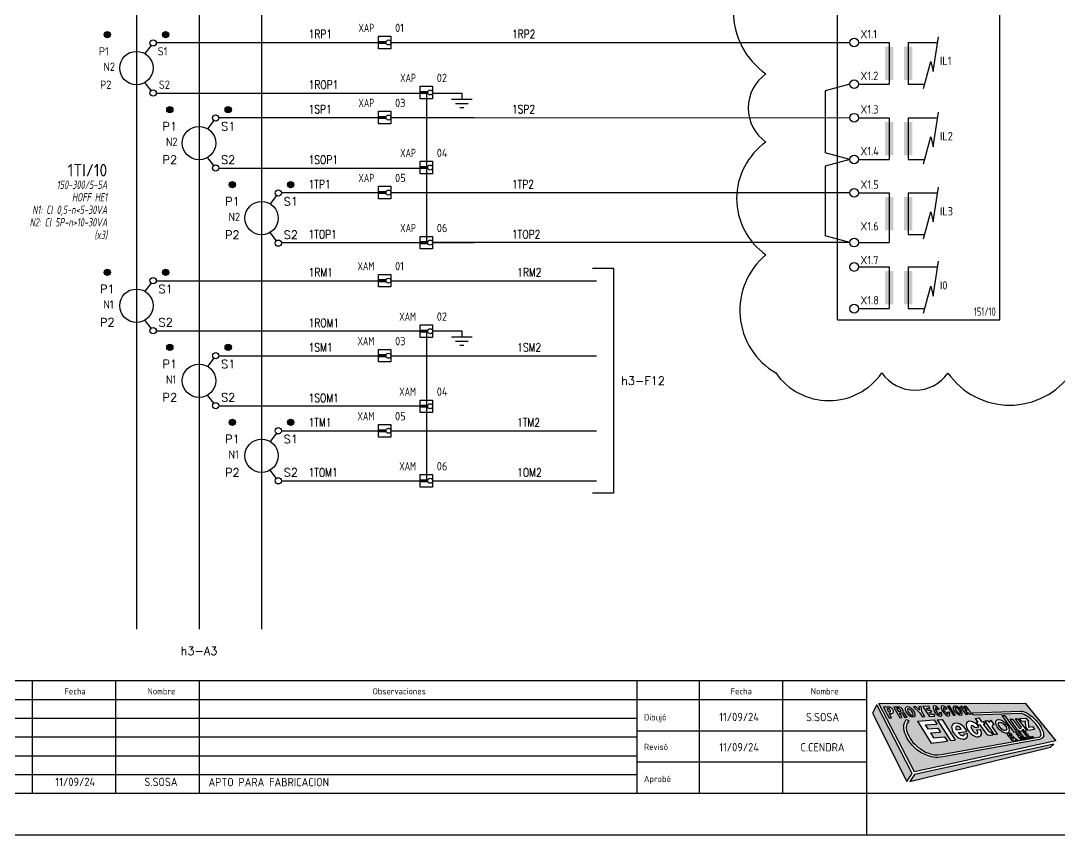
# Model space of a CAD drawing. Header units: millimetres. Extents: x 2272 to 7312, y -3839 to -3184.
# Drawn here: x 2723.8 to 2972.7, y -3492.6 to -3297.2 of the extents above; entities that cross this region are included whole.
import ezdxf
from ezdxf.enums import TextEntityAlignment as Align

# ---------------------------------------------------------------- set-up
doc = ezdxf.new("R2010")
doc.units = ezdxf.units.MM
for name, color, linetype in [('AUXILIAR', 30, 'Continuous'), ('CABLES', 3, 'Continuous'), ('COTAS', 3, 'Continuous'), ('PRINCIPAL', 6, 'Continuous'), ('TEXTO', 3, 'Continuous'), ('TEXTOS', 3, 'Continuous')]:
    doc.layers.add(name, color=color, linetype=linetype)
doc.layers.add('borneras', color=7, linetype='Continuous', lineweight=25)
doc.layers.add('CDO_110VCC', color=3, linetype='Continuous', lineweight=18)
doc.styles.add('ROMANS', font='isocp3.shx')
doc.styles.add('style1', font='arial.ttf', dxfattribs={"height": 1})
doc.styles.add('style2', font='romab___.ttf', dxfattribs={"height": 1})

# ---------------------------------------------------------------- blocks, each defined once
blk = doc.blocks.new('LOGO_CARTEL')
h = blk.add_hatch(color=256)
h.paths.add_polyline_path([(142.47, 264.28), (141.49, 262.24), (149.7, 245.92), (150.94, 247.81)])
h.paths.add_polyline_path([(184.11, 254.12), (184.93, 254.82), (151.56, 247.54), (150.39, 245.86)])
h = blk.add_hatch(color=256)
h.paths.add_polyline_path([(185.45, 255.61), (178.1, 264.69), (142.97, 264.57), (151.52, 248.23)])
h.paths.add_polyline_path([(153.24, 252.79), (152.6, 253.2), (152.04, 253.59), (151.59, 254), (151.16, 254.44), (150.71, 254.89), (150.36, 255.38), (150, 255.89), (149.7, 256.4), (149.42, 256.99), (149.2, 257.49), (149.06, 258.04), (148.97, 258.73), (149.01, 259.5), (149.17, 259.93), (149.57, 260.73), (150.14, 260.51), (149.72, 259.7), (149.61, 259.38), (149.57, 258.75), (149.65, 258.15), (149.77, 257.68), (149.96, 257.23), (150.22, 256.69), (150.51, 256.22), (150.85, 255.73), (151.17, 255.28), (151.59, 254.86), (152.01, 254.43), (152.41, 254.06), (152.94, 253.7), (153.55, 253.3), (154.16, 252.96), (154.86, 252.68), (155.76, 252.4), (156.22, 252.29), (156.72, 252.29), (157.23, 252.29), (157.9, 252.35), (181.25, 256.56), (181.54, 256.63, 0.142238), (181.69, 256.72), (181.75, 256.78), (181.85, 256.93), (181.87, 257.15), (181.85, 257.48), (181.76, 257.75), (181.62, 258.12), (181.46, 258.44), (181.28, 258.77), (180.99, 259.18), (180.75, 259.51), (180.5, 259.82), (180.25, 260.11), (179.99, 260.39), (179.75, 260.61), (179.41, 260.91), (179.09, 261.18), (178.67, 261.47), (178.25, 261.74), (177.83, 261.95), (177.41, 262.15, 0.119777), (177.04, 262.22), (165.67, 261.78), (165.38, 262.34), (177.06, 262.79, -0.106118), (177.56, 262.71), (178.08, 262.5), (178.54, 262.27), (179.01, 261.97), (179.45, 261.65), (179.8, 261.36), (180.16, 261.06), (180.41, 260.81), (180.69, 260.51), (180.96, 260.2), (181.23, 259.88), (181.48, 259.53), (181.79, 259.09), (181.99, 258.72), (182.17, 258.36), (182.32, 257.95), (182.45, 257.61), (182.47, 257.15), (182.44, 256.72), (182.21, 256.4), (182.16, 256.34, -0.158957), (181.5, 255.99), (158.33, 251.77), (157.76, 251.7), (157.15, 251.65), (156.53, 251.65), (156.14, 251.69), (155.6, 251.82), (154.66, 252.11), (153.9, 252.42)], flags=16)
h.paths.add_polyline_path([(155.5, 255.05), (152.28, 260.4), (156.26, 260.66), (156.88, 259.68), (154.12, 259.51), (154.74, 258.54), (157.14, 258.69), (157.76, 257.71), (155.36, 257.56), (156.11, 256.37), (158.75, 256.64), (159.47, 255.59)], flags=16)
h.paths.add_polyline_path([(160.16, 255.69), (156.98, 260.71), (158.15, 260.78), (161.28, 255.84)], flags=16)
edge = h.paths.add_edge_path(flags=16)
edge.add_ellipse((162.35, 257.98), major_axis=(-1.64, 1.65), ratio=0.605135, start_angle=237.0675, end_angle=582.4213, ccw=False)
edge.add_line((164.08, 257.92), (161.98, 257.63))
edge.add_ellipse((162.5, 257.93), major_axis=(-0.835, 0.984), ratio=0.458058, start_angle=84.9809, end_angle=214.0434)
edge.add_line((163.44, 257.33), (164.24, 257.43))
edge = h.paths.add_edge_path(flags=16)
edge.add_ellipse((150.51, 262.59), major_axis=(-0.96, 1.21), ratio=0.506682, start_angle=0, end_angle=360)
h.paths.add_polyline_path([(152.82, 262.37), (151.28, 263.79), (151.84, 263.81), (152.71, 263.01), (152.6, 263.83), (153.16, 263.85), (153.26, 262.57), (153.91, 261.46), (153.36, 261.45)], flags=16)
edge = h.paths.add_edge_path(flags=16)
edge.add_line((149.79, 261.28), (149.25, 261.25))
edge.add_line((149.25, 261.25), (148.66, 262.12))
edge.add_arc((148.33, 261.89), 0.401, 34.397, 90)
edge.add_line((148.33, 262.29), (147.89, 262.29))
edge.add_line((147.89, 262.29), (148.52, 261.21))
edge.add_line((148.52, 261.21), (148, 261.18))
edge.add_line((148, 261.18), (146.55, 263.69))
edge.add_line((146.55, 263.69), (148, 263.71))
edge.add_ellipse((148.13, 262.98), major_axis=(-0.502, 0.634), ratio=0.71837, start_angle=323.3523, end_angle=323.3684)
edge.add_ellipse((148.13, 262.98), major_axis=(-0.502, 0.634), ratio=0.71837, start_angle=199.3138, end_angle=323.3523, ccw=False)
edge.add_arc((148.34, 261.53), 1.06, 33.6731, 67.0847, ccw=False)
edge.add_line((149.22, 262.12), (149.79, 261.28))
h.paths.add_polyline_path([(155.12, 261.5), (153.56, 263.87), (154.96, 263.92), (155.24, 263.48), (154.4, 263.45), (154.75, 262.93), (155.44, 262.95), (155.7, 262.56), (155.01, 262.54), (155.39, 261.96), (156.22, 261.99), (156.44, 261.52)], flags=16)
edge = h.paths.add_edge_path(flags=0)
edge.add_ellipse((150.52, 262.53), major_axis=(-0.594, 0.856), ratio=0.330901, start_angle=0, end_angle=360)
edge = h.paths.add_edge_path(flags=0)
edge.add_ellipse((162.11, 258.41), major_axis=(-0.541, 0.637), ratio=0.636404, start_angle=243.4125, end_angle=432.3454, ccw=False)
edge.add_line((162.72, 258.43), (161.56, 258.27))
edge = h.paths.add_edge_path(flags=16)
edge.add_ellipse((157.04, 262.78), major_axis=(-0.93, 1.17), ratio=0.425735, start_angle=282.572, end_angle=593.9609, ccw=False)
edge.add_arc((156.93, 263.1), 0.509, 16.5743, 39.0238, ccw=False)
edge.add_line((157.42, 263.24), (157.07, 263.19))
edge.add_ellipse((157.08, 262.76), major_axis=(-0.543, 0.779), ratio=0.27429, start_angle=292.4474, end_angle=595.3057)
edge.add_line((157.56, 262.44), (157.87, 262.48))
edge.add_arc((157.89, 262.37), 0.115, 14.4162, 97.6608, ccw=False)
h.paths.add_polyline_path([(146.03, 261.16), (145.44, 261.16), (144.1, 263.68), (145.5, 263.68), (145.55, 263.66), (145.66, 263.63), (145.78, 263.6), (145.9, 263.54), (146.01, 263.48), (146.13, 263.38), (146.25, 263.27), (146.33, 263.14), (146.38, 263.02), (146.45, 262.91), (146.49, 262.79), (146.49, 262.67), (146.49, 262.56), (146.45, 262.44), (146.36, 262.32), (146.25, 262.25), (146.12, 262.22), (145.47, 262.22)], flags=16)
edge = h.paths.add_edge_path(flags=16)
edge.add_ellipse((158.97, 262.81), major_axis=(-0.93, 1.17), ratio=0.425735, start_angle=282.572, end_angle=593.9609, ccw=False)
edge.add_arc((158.86, 263.13), 0.509, 16.5743, 39.0238, ccw=False)
edge.add_line((159.35, 263.28), (159, 263.23))
edge.add_ellipse((159.01, 262.8), major_axis=(-0.543, 0.779), ratio=0.27429, start_angle=292.4474, end_angle=595.3057)
edge.add_line((159.49, 262.48), (159.8, 262.52))
edge.add_arc((159.81, 262.4), 0.115, 14.4162, 97.6608, ccw=False)
h.paths.add_polyline_path([(148.04, 262.64), (147.69, 262.64), (147.25, 263.39), (147.77, 263.39, -0.267537), (148.12, 263.19), (148.24, 262.98, -0.577864)], flags=0)
h.paths.add_polyline_path([(160.86, 261.81), (159.45, 263.92), (159.91, 263.93), (161.32, 261.82)], flags=16)
h.paths.add_polyline_path([(145.7, 262.59), (145.65, 262.58), (145.28, 262.58), (144.88, 263.32), (145.38, 263.32), (145.46, 263.31), (145.52, 263.28), (145.56, 263.22), (145.62, 263.16), (145.66, 263.1), (145.7, 263.04), (145.73, 262.98), (145.77, 262.92), (145.79, 262.86), (145.8, 262.8), (145.8, 262.75), (145.8, 262.69), (145.76, 262.63)], flags=0)
edge = h.paths.add_edge_path(flags=16)
edge.add_ellipse((165.77, 258.46), major_axis=(-1.6, 1.64), ratio=0.559918, start_angle=258.3206, end_angle=598.3068, ccw=False)
edge.add_line((166.99, 259.01), (165.99, 258.88))
edge.add_ellipse((165.89, 258.32), major_axis=(-0.759, 0.923), ratio=0.373274, start_angle=287.7931, end_angle=608.3)
edge.add_line((166.49, 258.25), (167.39, 258.37))
edge = h.paths.add_edge_path(flags=16)
edge.add_ellipse((161.89, 262.91), major_axis=(-0.86, 1.08), ratio=0.489465, start_angle=0, end_angle=360)
edge = h.paths.add_edge_path(flags=0)
edge.add_ellipse((161.9, 262.93), major_axis=(-0.54, 0.779), ratio=0.302309, start_angle=0, end_angle=360)
h.paths.add_polyline_path([(163.97, 261.87), (162.55, 263.93), (162.91, 263.99), (164.17, 262.91), (163.46, 263.93), (163.81, 263.99), (165.16, 262.03), (164.79, 261.99), (163.56, 263.06), (164.34, 261.93)], flags=16)
h.paths.add_polyline_path([(166.28, 260.11), (166.69, 260.15), (166.05, 261.02), (166.92, 261.13), (167.57, 260.23), (168, 260.27), (168.43, 259.68), (168, 259.64), (169.24, 257.93, 0.24674), (169.66, 257.73), (169.81, 257.73), (170.29, 257.06), (169.83, 257, -0.300023), (168.56, 257.57), (167.12, 259.56), (166.71, 259.52)], flags=16)
edge = h.paths.add_edge_path(flags=16)
edge.add_line((168.39, 260.33), (169.25, 260.37))
edge.add_line((169.25, 260.37), (169.47, 260.07))
edge.add_arc((169.5, 260.09), 0.03, 215.486, 361.1088)
edge.add_arc((169.97, 260.09), 0.441, 104.8395, 181.1088, ccw=False)
edge.add_arc((169.88, 260.42), 0.1, 35.486, 104.8395, ccw=False)
edge.add_line((169.96, 260.48), (170.64, 259.54))
edge.add_arc((170.61, 259.52), 0.03, -113.2047, 35.486, ccw=False)
edge.add_ellipse((170.5, 259.16), major_axis=(-0.242, 0.291), ratio=0.873543, start_angle=300.2982, end_angle=425.9015)
edge.add_line((170.17, 259.09), (171.46, 257.28))
edge.add_line((171.46, 257.28), (170.63, 257.19))
edge.add_line((170.63, 257.19), (168.39, 260.33))
edge = h.paths.add_edge_path(flags=16)
edge.add_ellipse((172.62, 259.1), major_axis=(-1.43, 1.46), ratio=0.516133, start_angle=0, end_angle=360)
h.paths.add_polyline_path([(171.68, 259.27), (171.76, 259.4), (171.6, 259.47), (171.69, 259.58), (171.56, 259.68), (171.67, 259.77), (171.59, 259.92), (171.73, 259.95), (171.76, 260.12), (171.89, 260.06), (172.01, 260.18), (172.09, 260.06), (172.23, 260.15), (172.28, 260.01), (172.44, 260.07), (172.45, 259.94), (172.61, 259.98), (172.62, 259.84), (172.78, 259.87), (172.78, 259.73), (172.94, 259.74), (172.92, 259.6), (173.09, 259.61), (173.06, 259.47), (173.23, 259.46), (173.19, 259.32), (173.36, 259.31), (173.31, 259.17), (173.48, 259.14), (173.42, 259.01), (173.58, 258.96), (173.5, 258.83), (173.66, 258.76), (173.57, 258.65), (173.7, 258.55), (173.59, 258.46), (173.67, 258.31), (173.53, 258.27), (173.5, 258.11), (173.37, 258.17), (173.25, 258.05), (173.18, 258.17), (173.03, 258.08), (172.99, 258.22), (172.83, 258.15), (172.81, 258.29), (172.65, 258.25), (172.65, 258.4), (172.48, 258.36), (172.49, 258.51), (172.32, 258.49), (172.34, 258.63), (172.17, 258.62), (172.2, 258.77), (172.03, 258.77), (172.07, 258.91), (171.9, 258.93), (171.95, 259.06), (171.78, 259.09), (171.85, 259.22)], flags=0)
h.paths.add_polyline_path([(173.8, 257.15), (173.83, 257.39), (174.08, 257.52), (174.22, 257.54), (174.38, 257.51), (174.52, 257.49), (174.64, 257.41), (174.94, 257.06), (174.62, 256.96), (174.52, 257.09), (174.42, 257.15), (174.34, 257.19), (174.28, 257.17), (174.25, 257.15), (174.25, 257.08), (174.38, 256.93), (174.59, 256.86), (174.75, 256.82), (175.08, 256.76), (175.21, 256.71), (175.3, 256.64), (175.79, 256.07), (175.77, 255.8), (175.68, 255.64), (175.46, 255.6), (175.2, 255.64), (174.92, 255.74), (174.52, 256.25), (174.86, 256.37), (175.15, 256.02), (175.18, 256.01), (175.27, 256.02), (175.28, 256.06), (175.27, 256.13), (175.23, 256.18), (175.13, 256.27), (175.01, 256.37), (174.92, 256.39), (174.75, 256.41), (174.58, 256.42), (174.44, 256.44), (174.31, 256.51)], flags=16)
h.paths.add_polyline_path([(172.44, 261.7), (173.1, 261.74), (175.97, 257.84), (175.34, 257.75)], flags=16)
h.paths.add_polyline_path([(175.82, 256), (176.1, 256.04), (176.35, 255.76), (176.07, 255.71)], flags=16)
h.paths.add_polyline_path([(174.35, 260.81), (175.02, 260.85), (176.44, 258.91), (176.66, 258.7), (176.89, 258.64), (177.04, 258.67), (177.08, 258.79), (177.09, 258.95), (175.66, 260.89), (176.33, 260.93), (178.37, 258.16), (177.73, 258.07), (177.45, 258.45), (177.45, 258.19), (177.37, 258.02), (177.04, 257.98), (176.65, 258.07), (176.33, 258.29), (176, 258.56)], flags=16)
h.paths.add_polyline_path([(175.86, 257.46), (175.87, 257.65), (175.97, 257.76), (176.36, 257.81), (176.67, 257.74), (176.9, 257.63), (177.21, 257.23, -0.277461), (177.23, 257.02), (177.18, 256.92), (177.38, 256.89, -0.202512), (177.52, 256.81), (178.08, 256.06), (177.7, 255.99), (177.25, 256.6, 0.26962), (177.06, 256.68), (176.89, 256.65), (177.42, 255.94), (177.05, 255.88)], flags=16)
h.paths.add_polyline_path([(176.13, 257.49), (176.53, 257.55, -0.26962), (176.72, 257.47), (176.89, 257.24, -0.575274), (176.75, 256.93), (176.57, 256.9)], flags=0)
h.paths.add_polyline_path([(177.52, 257.95), (177.9, 258), (179.04, 256.57), (179.49, 256.63), (179.74, 256.34), (178.92, 256.2)], flags=16)
h.paths.add_polyline_path([(177.94, 256.38), (178.22, 256.42), (178.47, 256.14), (178.2, 256.09)], flags=16)
h.paths.add_polyline_path([(176.67, 260.96), (178.34, 261.06), (178.8, 260.51), (178.9, 258.96), (179.83, 259.09), (180.32, 258.42), (178.69, 258.2), (178.16, 258.94), (178.07, 260.43), (177.11, 260.36)], flags=16)
h.paths.add_polyline_path([(179.59, 256.66), (179.87, 256.7), (180.12, 256.42), (179.85, 256.37)], flags=16)
at = {"color": 7}
for p, q in [((147.89, 262.29), (148.52, 261.21)), ((147.89, 262.29), (148.33, 262.29)), ((148.66, 262.12), (149.25, 261.25)), ((153.26, 262.58), (153.91, 261.46)), ((153.35, 261.45), (153.91, 261.46)), ((157.07, 263.19), (157.42, 263.24)), ((159.49, 262.48), (159.8, 262.52)), ((172.44, 261.7), (173.1, 261.74)), ((172.44, 261.7), (175.34, 257.75)), ((173.1, 261.74), (175.97, 257.84)), ((147.99, 261.18), (148.52, 261.21)), ((149.25, 261.25), (149.79, 261.28)), ((152.28, 260.4), (156.26, 260.66)), ((152.28, 260.4), (155.5, 255.05)), ((154.12, 259.51), (156.88, 259.68)), ((154.12, 259.51), (154.74, 258.54)), ((156.26, 260.66), (156.88, 259.68)), ((156.98, 260.71), (158.15, 260.78)), ((156.98, 260.71), (160.16, 255.69)), ((158.15, 260.78), (161.28, 255.84)), ((165.99, 258.88), (166.99, 259.01)), ((166.05, 261.02), (166.92, 261.13)), ((166.05, 261.02), (166.69, 260.15)), ((166.28, 260.11), (166.69, 260.15)), ((166.28, 260.11), (166.71, 259.52)), ((166.71, 259.52), (167.12, 259.56)), ((166.92, 261.13), (167.57, 260.23)), ((167.12, 259.56), (168.64, 257.45)), ((167.57, 260.23), (168, 260.27)), ((168, 260.27), (168.43, 259.68)), ((168, 259.64), (168.43, 259.68)), ((168, 259.64), (169.24, 257.93)), ((174.35, 260.81), (175.02, 260.85)), ((174.35, 260.81), (176, 258.56)), ((175.02, 260.85), (176.44, 258.91)), ((175.66, 260.89), (176.33, 260.93)), ((175.66, 260.89), (177.09, 258.95)), ((176.33, 260.93), (178.37, 258.16)), ((176.67, 260.96), (178.34, 261.06)), ((176.67, 260.96), (177.11, 260.36)), ((177.08, 258.79), (177.09, 258.95)), ((177.11, 260.36), (178.07, 260.43)), ((178.07, 260.43), (178.16, 258.94)), ((178.16, 258.94), (178.69, 258.2)), ((178.8, 260.51), (178.34, 261.06)), ((178.8, 260.51), (178.9, 258.96)), ((178.9, 258.96), (179.83, 259.09)), ((179.83, 259.09), (180.32, 258.42)), ((154.74, 258.54), (157.14, 258.69)), ((155.36, 257.56), (157.76, 257.71)), ((155.36, 257.56), (156.11, 256.37)), ((156.11, 256.37), (158.75, 256.64)), ((157.14, 258.69), (157.76, 257.71)), ((158.75, 256.64), (159.47, 255.59)), ((161.56, 258.27), (162.72, 258.43)), ((161.98, 257.63), (164.08, 257.92)), ((163.44, 257.33), (164.24, 257.43)), ((166.49, 258.25), (167.39, 258.37)), ((169.66, 257.73), (169.81, 257.73)), ((169.76, 256.99), (170.29, 257.06)), ((169.81, 257.73), (170.29, 257.06)), ((175.34, 257.75), (175.97, 257.84)), ((176, 258.56), (176.33, 258.29)), ((176.33, 258.29), (176.65, 258.07)), ((176.44, 258.91), (176.66, 258.7)), ((176.65, 258.07), (177.04, 257.98)), ((176.66, 258.7), (176.89, 258.64)), ((176.89, 258.64), (177.04, 258.67)), ((177.04, 258.67), (177.08, 258.79)), ((177.04, 257.98), (177.37, 258.02)), ((177.37, 258.02), (177.45, 258.19)), ((177.45, 258.19), (177.45, 258.45)), ((177.45, 258.45), (177.73, 258.07)), ((177.73, 258.07), (178.37, 258.16)), ((178.69, 258.2), (180.32, 258.42)), ((155.5, 255.05), (159.47, 255.59)), ((160.16, 255.69), (161.28, 255.84))]:
    blk.add_line(p, q, dxfattribs=at)
for points in [[(150.94, 247.81), (142.47, 264.28), (141.49, 262.24), (149.7, 245.92)], [(142.97, 264.57), (178.1, 264.69), (185.45, 255.61), (151.52, 248.23)], [(155.44, 262.95), (154.75, 262.93), (154.4, 263.45), (155.24, 263.48), (154.96, 263.92), (153.56, 263.87), (155.12, 261.5), (156.44, 261.52), (156.22, 261.99), (155.39, 261.96), (155.01, 262.54), (155.7, 262.56)], [(161.32, 261.82), (159.91, 263.93), (159.45, 263.92), (160.86, 261.81)], [(146.36, 262.32), (146.45, 262.44), (146.49, 262.56), (146.49, 262.67), (146.49, 262.79), (146.45, 262.91), (146.38, 263.02), (146.33, 263.14), (146.25, 263.27), (146.13, 263.38), (146.01, 263.48), (145.9, 263.54), (145.78, 263.6), (145.66, 263.63), (145.55, 263.66), (145.5, 263.68), (144.1, 263.68), (145.44, 261.16), (146.03, 261.16), (145.47, 262.22), (146.12, 262.22), (146.25, 262.25)], [(145.7, 262.59), (145.76, 262.63), (145.8, 262.69), (145.8, 262.75), (145.8, 262.8), (145.79, 262.86), (145.77, 262.92), (145.73, 262.98), (145.7, 263.04), (145.66, 263.1), (145.62, 263.16), (145.56, 263.22), (145.52, 263.28), (145.46, 263.31), (145.4, 263.32), (145.36, 263.32), (144.88, 263.32), (145.28, 262.58), (145.65, 262.58)], [(179.74, 256.34), (178.92, 256.2), (177.52, 257.95), (177.9, 258), (179.04, 256.57), (179.49, 256.63)], [(179.87, 256.7), (180.12, 256.42), (179.85, 256.37), (179.59, 256.66)], [(184.11, 254.12), (184.93, 254.82), (151.56, 247.54), (150.39, 245.86)], [(175.82, 256), (176.07, 255.71), (176.35, 255.76), (176.1, 256.04)], [(178.2, 256.09), (178.47, 256.14), (178.22, 256.42), (177.94, 256.38)]]:
    blk.add_lwpolyline(points, close=True, dxfattribs=at)
for points in [[(162.55, 263.93), (162.91, 263.99), (164.17, 262.91), (163.46, 263.93), (163.81, 263.99), (165.16, 262.03), (164.79, 261.99), (163.56, 263.06), (164.34, 261.93), (163.97, 261.87), (162.55, 263.93)], [(148, 263.71), (146.55, 263.69), (148, 261.18)], [(153.26, 262.57), (153.16, 263.85), (152.6, 263.83), (152.71, 263.01), (151.84, 263.81), (151.28, 263.79), (152.82, 262.37), (153.35, 261.47)], [(157.56, 262.44), (157.87, 262.48)], [(171.69, 259.58), (171.56, 259.68), (171.67, 259.77)], [(171.67, 259.77), (171.59, 259.92), (171.73, 259.95)], [(171.76, 259.4), (171.6, 259.47), (171.7, 259.58)], [(171.85, 259.22), (171.68, 259.27), (171.76, 259.4)], [(171.73, 259.95), (171.76, 260.12), (171.89, 260.06)], [(171.95, 259.06), (171.78, 259.09), (171.85, 259.22)], [(171.89, 260.06), (172.01, 260.18), (172.09, 260.06)], [(172.07, 258.91), (171.9, 258.93), (171.95, 259.06)], [(172.09, 260.06), (172.23, 260.15), (172.28, 260.01)], [(172.28, 260.01), (172.44, 260.07), (172.45, 259.94)], [(172.45, 259.94), (172.61, 259.98), (172.62, 259.84)], [(172.62, 259.84), (172.78, 259.87), (172.78, 259.73)], [(172.78, 259.73), (172.94, 259.74), (172.92, 259.6)], [(172.92, 259.6), (173.09, 259.61), (173.06, 259.47)], [(173.06, 259.47), (173.23, 259.46), (173.19, 259.32)], [(173.19, 259.32), (173.36, 259.31), (173.31, 259.17)], [(173.31, 259.17), (173.48, 259.14), (173.42, 259.01)], [(173.42, 259.01), (173.58, 258.96), (173.5, 258.83)], [(172.2, 258.77), (172.03, 258.77), (172.07, 258.91)], [(172.34, 258.63), (172.17, 258.62), (172.2, 258.77)], [(172.49, 258.51), (172.32, 258.49), (172.34, 258.63)], [(172.65, 258.4), (172.48, 258.36), (172.49, 258.51)], [(172.81, 258.29), (172.65, 258.25), (172.65, 258.4)], [(172.99, 258.22), (172.83, 258.15), (172.81, 258.29)], [(173.18, 258.17), (173.03, 258.08), (172.99, 258.22)], [(173.37, 258.17), (173.25, 258.05), (173.18, 258.17)], [(173.53, 258.27), (173.5, 258.11), (173.37, 258.17)], [(173.5, 258.83), (173.66, 258.76), (173.57, 258.65)], [(173.59, 258.46), (173.67, 258.31), (173.53, 258.27)], [(173.57, 258.65), (173.7, 258.55), (173.59, 258.46)]]:
    blk.add_lwpolyline(points, dxfattribs=at)
for points in [[(148.12, 263.19, 0.267537), (147.77, 263.39), (147.25, 263.39), (147.69, 262.64), (148.04, 262.64, 0.577864), (148.24, 262.98, -0.577864), (148.04, 262.64, 0.577864), (148.24, 262.98)], [(181.25, 256.56), (181.54, 256.63, 0.142238), (181.69, 256.72), (181.75, 256.78), (181.85, 256.93), (181.87, 257.15), (181.85, 257.48), (181.76, 257.75), (181.62, 258.12), (181.46, 258.44), (181.28, 258.77), (180.99, 259.18), (180.75, 259.51), (180.5, 259.82), (180.25, 260.11), (179.99, 260.39), (179.75, 260.61), (179.41, 260.91), (179.09, 261.18), (178.67, 261.47), (178.25, 261.74), (177.83, 261.95), (177.41, 262.15, 0.120209), (177.04, 262.22), (165.67, 261.78), (165.38, 262.34), (177.06, 262.79, -0.106118), (177.56, 262.71), (178.08, 262.5), (178.54, 262.27), (179.01, 261.97), (179.45, 261.65), (179.8, 261.36), (180.16, 261.06), (180.41, 260.81), (180.69, 260.51), (180.96, 260.2), (181.23, 259.88), (181.48, 259.53), (181.79, 259.09), (181.99, 258.72), (182.17, 258.36), (182.32, 257.95), (182.45, 257.61), (182.47, 257.15), (182.44, 256.72), (182.21, 256.4), (182.16, 256.34, -0.158957), (181.5, 255.99), (158.33, 251.77), (157.76, 251.7), (157.15, 251.65), (156.53, 251.65), (156.14, 251.69), (155.6, 251.82), (154.66, 252.11), (153.9, 252.42), (153.24, 252.79), (152.6, 253.2), (152.04, 253.59), (151.59, 254), (151.16, 254.44), (150.71, 254.89), (150.36, 255.38), (150, 255.89), (149.7, 256.4), (149.42, 256.99), (149.2, 257.49), (149.06, 258.04), (148.97, 258.73), (149.01, 259.5), (149.17, 259.93), (149.57, 260.73), (150.14, 260.51), (149.72, 259.7), (149.61, 259.38), (149.57, 258.75), (149.65, 258.15), (149.77, 257.68), (149.96, 257.23), (150.22, 256.69), (150.51, 256.22), (150.85, 255.73), (151.17, 255.28), (151.59, 254.86), (152.01, 254.43), (152.41, 254.06), (152.94, 253.7), (153.55, 253.3), (154.16, 252.96), (154.86, 252.68), (155.76, 252.4), (156.22, 252.29), (156.72, 252.29, 0.000442), (156.72, 252.29), (157.23, 252.29), (157.9, 252.35)], [(175.13, 256.27), (175.01, 256.37), (174.92, 256.39), (174.75, 256.41), (174.58, 256.42), (174.44, 256.44), (174.31, 256.51), (173.8, 257.15), (173.83, 257.39), (174.08, 257.52), (174.22, 257.54), (174.38, 257.51, 0.000407), (174.38, 257.51), (174.52, 257.49), (174.64, 257.41), (174.94, 257.06), (174.62, 256.96), (174.52, 257.09), (174.42, 257.15), (174.34, 257.19), (174.28, 257.17), (174.25, 257.15), (174.25, 257.08), (174.38, 256.93), (174.59, 256.86), (174.75, 256.82), (175.08, 256.76), (175.21, 256.71), (175.3, 256.64), (175.79, 256.07), (175.77, 255.8), (175.68, 255.64), (175.46, 255.6), (175.2, 255.64), (174.92, 255.74), (174.52, 256.25), (174.86, 256.37), (175.15, 256.02), (175.18, 256.01), (175.27, 256.02), (175.28, 256.06), (175.27, 256.13), (175.23, 256.18)], [(177.38, 256.89), (177.18, 256.92), (177.23, 257.02, 0.277461), (177.21, 257.23), (176.9, 257.63), (176.67, 257.74), (176.36, 257.81), (175.97, 257.76), (175.87, 257.65), (175.86, 257.46), (177.05, 255.88), (177.42, 255.94), (176.89, 256.65), (177.06, 256.68, -0.26962), (177.25, 256.6), (177.7, 255.99), (178.08, 256.06), (177.52, 256.81, 0.202512)], [(176.13, 257.49), (176.53, 257.55, -0.26962), (176.72, 257.47), (176.89, 257.24, -0.575274), (176.75, 256.93), (176.57, 256.9)]]:
    blk.add_lwpolyline(points, format="xyb", close=True, dxfattribs=at)
for points in [[(149.79, 261.27), (149.22, 262.12, 0.145776), (148.75, 262.51)], [(159, 263.23), (159.35, 263.28, 0.098269), (159.26, 263.45)], [(170.6, 259.49, 0.75829), (170.64, 259.54), (169.96, 260.48, 0.3122), (169.85, 260.52, 0.345642), (169.53, 260.09, -0.737417), (169.47, 260.07), (169.25, 260.37), (168.39, 260.33), (170.63, 257.19), (171.46, 257.28), (170.17, 259.09)]]:
    blk.add_lwpolyline(points, format="xyb", dxfattribs=at)
for centre, radius, start, end in [((148.33, 261.89), 0.401, 34.397, 90), ((156.93, 263.1), 0.509, 16.5743, 39.0238), ((157.89, 262.37), 0.115, 21.1508, 97.6608), ((159.81, 262.4), 0.115, 21.1508, 97.6608), ((169.62, 258.25), 1.27, 212.0264, 281.3337), ((169.64, 258.22), 0.5, 215.9216, 271.3628)]:
    blk.add_arc(centre, radius, start, end, dxfattribs=at)
for centre, major_axis, ratio in [((150.51, 262.59), (-0.96, 1.21), 0.506682), ((161.89, 262.91), (-0.86, 1.08), 0.489465), ((150.52, 262.53), (-0.594, 0.856), 0.330901), ((161.9, 262.93), (-0.54, 0.779), 0.302309), ((172.62, 259.1), (-1.43, 1.46), 0.516133)]:
    blk.add_ellipse(centre, major_axis=major_axis, ratio=ratio, dxfattribs=at)
for centre, major_axis, ratio, start_param, end_param in [((157.04, 262.78), (-0.93, 1.17), 0.425735, 4.931811, 10.366574), ((158.97, 262.81), (-0.93, 1.17), 0.425735, 4.931811, 10.366574), ((148.13, 262.98), (-0.502, 0.634), 0.71837, 3.478682, 5.643844), ((157.08, 262.76), (-0.543, 0.779), 0.27429, 5.104169, 10.390045), ((159.01, 262.8), (-0.543, 0.779), 0.27429, 5.104169, 10.390045), ((162.35, 257.98), (-1.64, 1.65), 0.605135, 4.137609, 10.165169), ((162.11, 258.41), (-0.541, 0.637), 0.636404, 4.248349, 7.545851), ((165.77, 258.46), (-1.6, 1.64), 0.559918, 4.508545, 10.442424), ((165.89, 258.32), (-0.759, 0.923), 0.373274, 5.022938, 10.616838), ((170.5, 259.16), (-0.242, 0.291), 0.873543, 5.241192, 7.433383), ((162.5, 257.93), (-0.835, 0.984), 0.458058, 1.483197, 3.735763)]:
    blk.add_ellipse(centre, major_axis=major_axis, ratio=ratio, start_param=start_param, end_param=end_param, dxfattribs=at)
blk = doc.blocks.new('A3-Funcional')
at = {"color": 1, "linetype": 'Continuous'}
for p, q in [((410, 37), (25, 37)), ((410, 10), (25, 10))]:
    blk.add_line(p, q, dxfattribs=at)
at = {"color": 2, "linetype": 'Continuous'}
for p, q in [((35, 37), (35, 10)), ((55, 37), (55, 10)), ((75, 37), (75, 10)), ((195, 10), (195, 37)), ((215, 10), (215, 37)), ((180, 32.5), (25, 32.5)), ((235, 32.5), (180, 32.5)), ((180, 28), (25, 28)), ((235, 25), (180, 25)), ((180, 23.5), (25, 23.5)), ((180, 19), (25, 19)), ((235, 17.5), (180, 17.5)), ((180, 14.5), (25, 14.5))]:
    blk.add_line(p, q, dxfattribs=at)
at = {"color": 1}
for p, q in [((180, 37), (180, 10)), ((180, 37), (180, 10)), ((235, 37), (235, 10))]:
    blk.add_line(p, q, dxfattribs=at)
blk.add_line((235, 10), (235, 0))
at = {"color": 11}
blk.add_lwpolyline([(0, 0), (0, 297), (420, 297), (420, 0)], close=True, dxfattribs=at)
blk.add_blockref('LOGO_CARTEL', (95, -233))
at = {"layer": 'TEXTOS', "color": 4, "linetype": 'Continuous', "style": 'ROMANS'}
for s, p in [('Fecha', (45.3, 34.53)), ('Nombre', (66, 34.53)), ('Observaciones', (123, 34.53)), ('Fecha', (205, 34.53)), ('Nombre', (225.01, 34.53))]:
    blk.add_text(s, height=1.5, dxfattribs=at).set_placement(p, align=Align.MIDDLE)
for s, p in [('Dibujó', (181.68, 27.53)), ('Revisó', (181.68, 20.45)), ('Aprobó', (181.68, 12.77))]:
    blk.add_text(s, height=1.5, dxfattribs=at).set_placement(p)
at = {"layer": 'TEXTOS', "color": 7, "linetype": 'Continuous', "style": 'style2', "width": 0.8}
blk.add_attdef('CLIENTE', (295.02, 31.81), '', height=3.5, dxfattribs=at)
at = {"layer": 'TEXTOS', "color": 7, "style": 'style2'}
blk.add_attdef('NºOBRA', text='', height=4, dxfattribs=at).set_placement((380.19, 28), align=Align.CENTER)
at = {"layer": 'TEXTOS', "color": 7, "linetype": 'Continuous', "style": 'style1'}
for tag, p in [('0/0', (403.7, 28)), ('1088-01MP01', (379.98, 18.5)), ('REVCLIENTE', (403.7, 18.5)), ('1088-01MP01', (379.98, 11.43)), ('REV', (403.7, 11.19))]:
    blk.add_attdef(tag, text='', height=2.5, dxfattribs=at).set_placement(p, align=Align.CENTER)
at = {"layer": 'TEXTOS', "style": 'ROMANS'}
for tag, p in [('04/01/01', (204.48, 27.37)), ('NAMEDIB', (224.48, 27.33)), ('FECHREV', (204.48, 20.11)), ('NAMEREV', (224.48, 20.1)), ('FECHAPR', (204.48, 12.61)), ('NAMEAPR', (224.48, 12.6))]:
    blk.add_attdef(tag, text='', height=2, dxfattribs=at).set_placement(p, align=Align.CENTER)
at = {"layer": 'TEXTOS', "color": 7, "style": 'style1'}
blk.add_attdef('OBRA', (295.02, 26.8), '', height=2.5, dxfattribs=at)
at = {"layer": 'TEXTOS', "color": 7, "style": 'style1', "width": 0.85}
for tag, p in [('DESCRIPCION1', (332.01, 20.37)), ('DESCRIPCION2', (332.01, 16.29)), ('DESCRIPCION3', (332.01, 12.18))]:
    blk.add_attdef(tag, text='', height=2.5, dxfattribs=at).set_placement(p, align=Align.CENTER)
blk = doc.blocks.new('*U159')
h = blk.add_hatch(color=256)
h.dxf.hatch_style = 1
h.paths.add_polyline_path([(-11, 2, 1), (-12.5, 2, 1)])
h = blk.add_hatch(color=256)
h.dxf.hatch_style = 1
h.paths.add_polyline_path([(3, 2, 1), (1.5, 2, 1)])
h = blk.add_hatch(color=256)
h.dxf.hatch_style = 1
h.paths.add_polyline_path([(4, -16, 1), (2.5, -16, 1)])
h = blk.add_hatch(color=256)
h.dxf.hatch_style = 1
h.paths.add_polyline_path([(18, -16, 1), (16.5, -16, 1)])
h = blk.add_hatch(color=256)
h.dxf.hatch_style = 1
h.paths.add_polyline_path([(19, -34, 1), (17.5, -34, 1)])
h = blk.add_hatch(color=256)
h.dxf.hatch_style = 1
h.paths.add_polyline_path([(33, -34, 1), (31.5, -34, 1)])
h = blk.add_hatch(color=256)
h.dxf.hatch_style = 1
h.paths.add_polyline_path([(-11, -55, 1), (-12.5, -55, 1)])
h = blk.add_hatch(color=256)
h.dxf.hatch_style = 1
h.paths.add_polyline_path([(3, -55, 1), (1.5, -55, 1)])
h = blk.add_hatch(color=256)
h.dxf.hatch_style = 1
h.paths.add_polyline_path([(4, -73, 1), (2.5, -73, 1)])
h = blk.add_hatch(color=256)
h.dxf.hatch_style = 1
h.paths.add_polyline_path([(18, -73, 1), (16.5, -73, 1)])
h = blk.add_hatch(color=256)
h.dxf.hatch_style = 1
h.paths.add_polyline_path([(19, -91, 1), (17.5, -91, 1)])
h = blk.add_hatch(color=256)
h.dxf.hatch_style = 1
h.paths.add_polyline_path([(33, -91, 1), (31.5, -91, 1)])
for p, q in [((-1.21, -0.59), (-2.73, -2.55)), ((-1.21, -11.41), (-2.73, -9.45)), ((13.79, -18.59), (12.27, -20.55)), ((13.79, -29.41), (12.27, -27.45)), ((28.79, -36.59), (27.27, -38.55)), ((28.79, -47.41), (27.27, -45.45)), ((-1.21, -57.59), (-2.73, -59.55)), ((-1.21, -68.41), (-2.73, -66.45)), ((13.79, -75.59), (12.27, -77.55)), ((13.79, -86.41), (12.27, -84.45)), ((28.79, -93.59), (27.27, -95.55)), ((28.79, -104.41), (27.27, -102.45))]:
    blk.add_line(p, q)
for centre, radius in [((-11.75, 2), 0.75), ((2.25, 2), 0.75), ((-0.75, 0), 0.75), ((-4.75, -6), 4), ((-0.75, -12), 0.75), ((3.25, -16), 0.75), ((14.25, -18), 0.75), ((17.25, -16), 0.75), ((10.25, -24), 4), ((14.25, -30), 0.75), ((18.25, -34), 0.75), ((32.25, -34), 0.75), ((29.25, -36), 0.75), ((25.25, -42), 4), ((29.25, -48), 0.75), ((-11.75, -55), 0.75), ((2.25, -55), 0.75), ((-0.75, -57), 0.75), ((-4.75, -63), 4), ((-0.75, -69), 0.75), ((3.25, -73), 0.75), ((14.25, -75), 0.75), ((17.25, -73), 0.75), ((10.25, -81), 4), ((14.25, -87), 0.75), ((18.25, -91), 0.75), ((32.25, -91), 0.75), ((29.25, -93), 0.75), ((25.25, -99), 4), ((29.25, -105), 0.75)]:
    blk.add_circle(centre, radius)
at = {"layer": 'PRINCIPAL'}
for p, q in [((-4.75, -2), (-4.75, -10)), ((10.25, -20), (10.25, -28)), ((25.25, -38), (25.25, -46)), ((-4.75, -59), (-4.75, -67)), ((10.25, -77), (10.25, -85)), ((25.25, -95), (25.25, -103))]:
    blk.add_line(p, q, dxfattribs=at)
at = {"style": 'ROMANS'}
for s, p in [('P1', (-13.75, -3)), ('S1', (0.35, -3)), ('P2', (-13.46, -11)), ('S2', (0.63, -11))]:
    blk.add_text(s, height=2, dxfattribs=at).set_placement(p)
at = {"char_height": 2, "width": 4.481, "attachment_point": 5, "style": 'ROMANS'}
for s, insert in [('{\\Fromans|c0;P1}', (3.25, -20)), ('{\\Fromans|c0;S1}', (17.25, -20)), ('{\\Fromans|c0;P2}', (3.25, -28)), ('{\\Fromans|c0;S2}', (17.25, -28)), ('{\\Fromans|c0;P1}', (18.25, -38)), ('{\\Fromans|c0;S1}', (32.25, -38)), ('{\\Fromans|c0;P2}', (18.25, -46)), ('{\\Fromans|c0;S2}', (32.25, -46)), ('{\\Fromans|c0;P1}', (-11.75, -59)), ('{\\Fromans|c0;S1}', (2.25, -59)), ('{\\Fromans|c0;P2}', (-11.75, -67)), ('{\\Fromans|c0;S2}', (2.25, -67)), ('{\\Fromans|c0;P1}', (3.25, -77)), ('{\\Fromans|c0;S1}', (17.25, -77)), ('{\\Fromans|c0;P2}', (3.25, -85)), ('{\\Fromans|c0;S2}', (17.25, -85)), ('{\\Fromans|c0;P1}', (18.25, -95)), ('{\\Fromans|c0;S1}', (32.25, -95)), ('{\\Fromans|c0;P2}', (18.25, -103)), ('{\\Fromans|c0;S2}', (32.25, -103))]:
    blk.add_mtext(s, dxfattribs=dict(at, insert=insert))
at = {"style": 'ROMANS'}
blk.add_attdef('1TI1', text='', height=3, dxfattribs=at).set_placement((-11.75, -32), align=Align.RIGHT)
at = {"layer": 'TEXTO', "style": 'ROMANS'}
for s, p in [('N2', (-12.67, -6.7)), ('N2', (2.33, -24.7)), ('N2', (17.33, -42.7)), ('N1', (-12.67, -63.7)), ('N1', (2.33, -81.7)), ('N1', (17.33, -99.7))]:
    blk.add_text(s, height=2, dxfattribs=at).set_placement(p)
at = {"layer": 'TEXTO', "style": 'ROMANS', "oblique": 10, "width": 0.8}
for tag, p in [('REL', (-11.75, -35)), ('MARCA', (-11.75, -38)), ('N1', (-11.75, -41)), ('N2', (-11.75, -44)), ('X3', (-11.75, -47))]:
    blk.add_attdef(tag, text='', height=2, dxfattribs=at).set_placement(p, align=Align.RIGHT)
blk = doc.blocks.new('*U160')
blk.add_lwpolyline([(-1.5, 3), (1.5, 3), (1.5, 0), (-1.5, 0)], close=True)
at = {"style": 'ROMANS', "width": 0.8}
blk.add_attdef('XA', text='', height=2, dxfattribs=at).set_placement((-2.5, 4), align=Align.RIGHT)
at = {"layer": 'TEXTO', "style": 'ROMANS'}
blk.add_attdef('BORNE', (2.5, 4), '', height=2, dxfattribs=at)
blk = doc.blocks.new('*U161')
blk.add_lwpolyline([(-1.5, 3), (1.5, 3), (1.5, 0), (-1.5, 0)], close=True)
at = {"style": 'ROMANS', "width": 0.8}
blk.add_attdef('XA', text='', height=2, dxfattribs=at).set_placement((-2.5, 4), align=Align.RIGHT)
at = {"layer": 'TEXTO', "style": 'ROMANS'}
blk.add_attdef('BORNE', (2.5, 4), '', height=2, dxfattribs=at)
blk = doc.blocks.new('*U162')
blk.add_lwpolyline([(-1.5, 3), (1.5, 3), (1.5, 0), (-1.5, 0)], close=True)
at = {"style": 'ROMANS', "width": 0.8}
blk.add_attdef('XA', text='', height=2, dxfattribs=at).set_placement((-2.5, 4), align=Align.RIGHT)
at = {"layer": 'TEXTO', "style": 'ROMANS'}
blk.add_attdef('BORNE', (2.5, 4), '', height=2, dxfattribs=at)
blk = doc.blocks.new('*U163')
blk.add_lwpolyline([(-1.5, 3), (1.5, 3), (1.5, 0), (-1.5, 0)], close=True)
at = {"style": 'ROMANS', "width": 0.8}
blk.add_attdef('XA', text='', height=2, dxfattribs=at).set_placement((-2.5, 4), align=Align.RIGHT)
at = {"layer": 'TEXTO', "style": 'ROMANS'}
blk.add_attdef('BORNE', (2.5, 4), '', height=2, dxfattribs=at)
blk = doc.blocks.new('*U164')
blk.add_lwpolyline([(-1.5, 3), (1.5, 3), (1.5, 0), (-1.5, 0)], close=True)
at = {"style": 'ROMANS', "width": 0.8}
blk.add_attdef('XA', text='', height=2, dxfattribs=at).set_placement((-2.5, 4), align=Align.RIGHT)
at = {"layer": 'TEXTO', "style": 'ROMANS'}
blk.add_attdef('BORNE', (2.5, 4), '', height=2, dxfattribs=at)
blk = doc.blocks.new('*U165')
blk.add_lwpolyline([(-1.5, 3), (1.5, 3), (1.5, 0), (-1.5, 0)], close=True)
at = {"style": 'ROMANS', "width": 0.8}
blk.add_attdef('XA', text='', height=2, dxfattribs=at).set_placement((-2.5, 4), align=Align.RIGHT)
at = {"layer": 'TEXTO', "style": 'ROMANS'}
blk.add_attdef('BORNE', (2.5, 4), '', height=2, dxfattribs=at)
blk = doc.blocks.new('*U166')
blk.add_lwpolyline([(-1.5, 3), (1.5, 3), (1.5, 0), (-1.5, 0)], close=True)
at = {"style": 'ROMANS', "width": 0.8}
blk.add_attdef('XA', text='', height=2, dxfattribs=at).set_placement((-2.5, 4), align=Align.RIGHT)
at = {"layer": 'TEXTO', "style": 'ROMANS'}
blk.add_attdef('BORNE', (2.5, 4), '', height=2, dxfattribs=at)
blk = doc.blocks.new('*U167')
blk.add_lwpolyline([(-1.5, 3), (1.5, 3), (1.5, 0), (-1.5, 0)], close=True)
at = {"style": 'ROMANS', "width": 0.8}
blk.add_attdef('XA', text='', height=2, dxfattribs=at).set_placement((-2.5, 4), align=Align.RIGHT)
at = {"layer": 'TEXTO', "style": 'ROMANS'}
blk.add_attdef('BORNE', (2.5, 4), '', height=2, dxfattribs=at)
blk = doc.blocks.new('*U168')
blk.add_lwpolyline([(-1.5, 3), (1.5, 3), (1.5, 0), (-1.5, 0)], close=True)
at = {"style": 'ROMANS', "width": 0.8}
blk.add_attdef('XA', text='', height=2, dxfattribs=at).set_placement((-2.5, 4), align=Align.RIGHT)
at = {"layer": 'TEXTO', "style": 'ROMANS'}
blk.add_attdef('BORNE', (2.5, 4), '', height=2, dxfattribs=at)
blk = doc.blocks.new('*U169')
blk.add_lwpolyline([(-1.5, 3), (1.5, 3), (1.5, 0), (-1.5, 0)], close=True)
at = {"style": 'ROMANS', "width": 0.8}
blk.add_attdef('XA', text='', height=2, dxfattribs=at).set_placement((-2.5, 4), align=Align.RIGHT)
at = {"layer": 'TEXTO', "style": 'ROMANS'}
blk.add_attdef('BORNE', (2.5, 4), '', height=2, dxfattribs=at)
blk = doc.blocks.new('*U170')
blk.add_lwpolyline([(-1.5, 3), (1.5, 3), (1.5, 0), (-1.5, 0)], close=True)
at = {"style": 'ROMANS', "width": 0.8}
blk.add_attdef('XA', text='', height=2, dxfattribs=at).set_placement((-2.5, 4), align=Align.RIGHT)
at = {"layer": 'TEXTO', "style": 'ROMANS'}
blk.add_attdef('BORNE', (2.5, 4), '', height=2, dxfattribs=at)
blk = doc.blocks.new('TIERRA')
for p, q in [((147.5, 185.5), (152.5, 185.5)), ((148.5, 184.5), (151.5, 184.5)), ((149.5, 183.5), (150.5, 183.5))]:
    blk.add_line(p, q)
blk = doc.blocks.new('*U172')
blk.add_lwpolyline([(-1.5, 3), (1.5, 3), (1.5, 0), (-1.5, 0)], close=True)
at = {"style": 'ROMANS', "width": 0.8}
blk.add_attdef('XA', text='', height=2, dxfattribs=at).set_placement((-2.5, 4), align=Align.RIGHT)
at = {"layer": 'TEXTO', "style": 'ROMANS'}
blk.add_attdef('BORNE', (2.5, 4), '', height=2, dxfattribs=at)

msp = doc.modelspace()

# ---------------------------------------------------------------- linework, layer by layer
for p, q in [((2942.5, -3309.41), (2943.78, -3301.05)), ((2756.26, -3302.43), (2809.5, -3302.43)), ((2812.5, -3302.43), (2832.5, -3302.43)), ((2812.5, -3302.43), (2922.51, -3302.43)), ((2924.61, -3302.43), (2931.97, -3302.43)), ((2931.97, -3302.43), (2931.97, -3312.43)), ((2936.54, -3302.43), (2936.54, -3312.43)), ((2936.54, -3302.43), (2943.57, -3302.43)), ((2940.16, -3313.48), (2941.97, -3307)), ((2941.97, -3307), (2942.5, -3309.41)), ((2922.51, -3312.43), (2916.6, -3314.06)), ((2924.61, -3312.43), (2931.97, -3312.43)), ((2936.54, -3312.43), (2940.45, -3312.43)), ((2756.25, -3314.56), (2819.5, -3314.56)), ((2821, -3314.43), (2821, -3350.43)), ((2822.5, -3314.56), (2829.5, -3314.56)), ((2829.5, -3314.56), (2829.5, -3316.06)), ((2916.6, -3314.06), (2916.6, -3328.87)), ((2771.26, -3320.43), (2809.5, -3320.43)), ((2812.5, -3320.43), (2832.5, -3320.43)), ((2812.5, -3320.43), (2922.51, -3320.49)), ((2924.61, -3320.49), (2931.97, -3320.49)), ((2931.97, -3320.49), (2931.97, -3330.49)), ((2936.54, -3320.49), (2936.54, -3330.49)), ((2936.54, -3320.49), (2943.57, -3320.49)), ((2942.5, -3327.47), (2943.78, -3319.11)), ((2940.16, -3331.54), (2941.97, -3325.06)), ((2941.97, -3325.06), (2942.5, -3327.47)), ((2922.51, -3330.49), (2916.6, -3328.87)), ((2922.51, -3330.49), (2916.6, -3332.12)), ((2924.61, -3330.49), (2931.97, -3330.49)), ((2936.54, -3330.49), (2940.45, -3330.49)), ((2771.25, -3332.56), (2819.5, -3332.56)), ((2916.6, -3332.12), (2916.6, -3344.31)), ((2786.26, -3338.43), (2809.5, -3338.43)), ((2812.5, -3338.43), (2832.5, -3338.43)), ((2812.5, -3338.43), (2922.51, -3338.43)), ((2924.61, -3338.51), (2931.97, -3338.51)), ((2931.97, -3338.51), (2931.97, -3350.43)), ((2936.54, -3338.51), (2936.54, -3348.51)), ((2936.54, -3338.51), (2943.57, -3338.51)), ((2942.5, -3345.48), (2943.78, -3337.12)), ((2940.16, -3349.55), (2941.97, -3343.07)), ((2941.97, -3343.07), (2942.5, -3345.48)), ((2916.6, -3344.33), (2916.6, -3348.8)), ((2786.26, -3350.43), (2819.5, -3350.43)), ((2822.5, -3350.43), (2832.5, -3350.43)), ((2922.51, -3350.43), (2916.6, -3348.8)), ((2924.61, -3350.43), (2931.97, -3350.43)), ((2936.54, -3348.51), (2940.45, -3348.51)), ((2942.5, -3363.25), (2943.78, -3354.89)), ((2924.61, -3356.27), (2931.97, -3356.27)), ((2931.97, -3356.27), (2931.97, -3366.27)), ((2936.54, -3356.27), (2936.54, -3366.27)), ((2936.54, -3356.27), (2943.57, -3356.27)), ((2756.25, -3359.56), (2809.5, -3359.56)), ((2812.5, -3359.56), (2861.83, -3359.56)), ((2940.16, -3367.32), (2941.97, -3360.84)), ((2941.97, -3360.84), (2942.5, -3363.25)), ((2924.61, -3366.27), (2931.97, -3366.27)), ((2936.54, -3366.27), (2940.45, -3366.27)), ((2756.25, -3371.56), (2819.5, -3371.56)), ((2821, -3371.68), (2821, -3407.56)), ((2822.5, -3371.56), (2829.5, -3371.56)), ((2829.5, -3371.56), (2829.5, -3373.06)), ((2771.25, -3377.56), (2809.5, -3377.56)), ((2812.5, -3377.56), (2861.83, -3377.56)), ((2771.25, -3389.56), (2819.5, -3389.56)), ((2786.25, -3395.56), (2809.5, -3395.56)), ((2812.5, -3395.56), (2861.83, -3395.56)), ((2786.25, -3407.56), (2819.5, -3407.56)), ((2822.5, -3407.56), (2861.83, -3407.56))]:
    msp.add_line(p, q)
msp.add_lwpolyline([(2902.42, -3279.94, 0.520567), (2902.42, -3309.98, 0.520567), (2902.42, -3326.33, 0.520567), (2902.42, -3353.35, 0.520567), (2904.77, -3381.69, 0.520567), (2930.21, -3381.7, 0.520567), (2946.06, -3381.71, 0.520567), (2975.64, -3381.72, 0.520567), (2996, -3379.57, 0.520567), (2996, -3351.5, 0.520567), (2996, -3330.73, 0.520567), (2996, -3303.55, 0.520567), (2995, -3279.98, 0.520567), (2976.73, -3279.97, 0.520567), (2950.56, -3279.96, 0.520567), (2931.52, -3279.95, 0.520567), (2914.65, -3279.94, 0.520567)], format="xyb", close=True)
for points in [[(2922.51, -3350.43), (2916.71, -3350.43), (2910.91, -3350.43), (2822.5, -3350.43)], [(2860.83, -3356.56), (2865.83, -3356.56), (2865.83, -3410.56), (2860.83, -3410.56)]]:
    msp.add_lwpolyline(points)
for centre in [(2923.56, -3302.43), (2923.56, -3312.43), (2923.56, -3320.49), (2923.56, -3330.49), (2923.56, -3338.51), (2923.56, -3350.43), (2923.56, -3356.27), (2923.56, -3366.27)]:
    msp.add_circle(centre, 1.05)
for points in [[(2932.97, -3303.43), (2930.97, -3303.43), (2932.97, -3311.43), (2930.97, -3311.43)], [(2937.54, -3303.43), (2935.54, -3303.43), (2937.54, -3311.43), (2935.54, -3311.43)], [(2932.97, -3321.49), (2930.97, -3321.49), (2932.97, -3329.49), (2930.97, -3329.49)], [(2937.54, -3321.49), (2935.54, -3321.49), (2937.54, -3329.49), (2935.54, -3329.49)], [(2932.97, -3339.51), (2930.97, -3339.51), (2932.97, -3347.51), (2930.97, -3347.51)], [(2937.54, -3339.51), (2935.54, -3339.51), (2937.54, -3347.51), (2935.54, -3347.51)], [(2932.97, -3357.27), (2930.97, -3357.27), (2932.97, -3365.27), (2930.97, -3365.27)], [(2937.54, -3357.27), (2935.54, -3357.27), (2937.54, -3365.27), (2935.54, -3365.27)]]:
    msp.add_trace(points)
at = {"layer": 'AUXILIAR'}
for p, q in [((2919.54, -3368.99), (2919.54, -3293.53)), ((2958.46, -3368.99), (2958.46, -3293.53)), ((2919.54, -3368.99), (2958.46, -3368.99))]:
    msp.add_line(p, q, dxfattribs=at)
at = {"layer": 'borneras', "ltscale": 2, "const_width": 0.75}
for points in [[(2811.3, -3302.43), (2809.5, -3302.43)], [(2821.3, -3314.43), (2819.5, -3314.43)], [(2811.3, -3320.43), (2809.5, -3320.43)], [(2821.3, -3332.43), (2819.5, -3332.43)], [(2811.3, -3338.43), (2809.5, -3338.43)], [(2821.3, -3350.43), (2819.5, -3350.43)], [(2811.3, -3359.56), (2809.5, -3359.56)], [(2821.3, -3371.68), (2819.5, -3371.68)], [(2811.3, -3377.56), (2809.5, -3377.56)], [(2821.3, -3389.68), (2819.5, -3389.68)], [(2811.3, -3395.56), (2809.5, -3395.56)], [(2821.3, -3407.56), (2819.5, -3407.56)]]:
    msp.add_lwpolyline(points, dxfattribs=at)
at = {"layer": 'borneras'}
for centre in [(2811.9, -3302.43), (2821.9, -3314.43), (2811.9, -3320.43), (2821.9, -3332.43), (2811.9, -3338.43), (2821.9, -3350.43), (2811.9, -3359.56), (2821.9, -3371.68), (2811.9, -3377.56), (2821.9, -3389.68), (2811.9, -3395.56), (2821.9, -3407.56)]:
    msp.add_circle(centre, 0.6, dxfattribs=at)
at = {"layer": 'PRINCIPAL'}
for p, q in [((2751.5, -3287.56), (2751.5, -3443.16)), ((2766.5, -3287.56), (2766.5, -3443.16)), ((2781.5, -3287.56), (2781.5, -3443.16))]:
    msp.add_line(p, q, dxfattribs=at)

# ---------------------------------------------------------------- block references
ref = msp.add_blockref('A3-Funcional', (2691.5, -3492.56))
ref.add_attrib('04/01/01', '11/09/24', dxfattribs={"layer": 'TEXTOS', "height": 2, "style": 'ROMANS'}).set_placement((2895.98, -3465.19), align=Align.CENTER)
ref.add_attrib('FECHREV', '11/09/24', dxfattribs={"layer": 'TEXTOS', "height": 2, "style": 'ROMANS'}).set_placement((2895.98, -3472.45), align=Align.CENTER)
ref.add_attrib('NAMEREV', 'C.CENDRA', dxfattribs={"layer": 'TEXTOS', "height": 2, "style": 'ROMANS'}).set_placement((2915.98, -3472.46), align=Align.CENTER)
ref.add_attrib('NAMEDIB', 'S.SOSA', dxfattribs={"layer": 'TEXTOS', "height": 2, "style": 'ROMANS'}).set_placement((2915.98, -3465.22), align=Align.CENTER)
for name, p, values in [('*U166', (2811, -3303.93), {'XA': 'XAP', 'BORNE': '01'}), ('*U159', (2756.25, -3302.56), {'1TI1': '1TI/10', 'REL': '150-300/5-5A', 'MARCA': 'HOFF HE1', 'N1': 'N1: Cl 0,5-n<5-30VA', 'N2': 'N2: Cl 5P-n>10-30VA', 'X3': '(x3)'}), ('*U167', (2821, -3315.93), {'XA': 'XAP', 'BORNE': '02'}), ('*U168', (2811, -3321.93), {'XA': 'XAP', 'BORNE': '03'}), ('*U169', (2821, -3333.93), {'XA': 'XAP', 'BORNE': '04'}), ('*U170', (2811, -3339.93), {'XA': 'XAP', 'BORNE': '05'}), ('*U172', (2821, -3351.93), {'XA': 'XAP', 'BORNE': '06'}), ('*U160', (2811, -3361.06), {'XA': 'XAM', 'BORNE': '01'}), ('*U161', (2821, -3373.18), {'XA': 'XAM', 'BORNE': '02'}), ('*U162', (2811, -3379.06), {'XA': 'XAM', 'BORNE': '03'}), ('*U163', (2821, -3391.18), {'XA': 'XAM', 'BORNE': '04'}), ('*U164', (2811, -3397.06), {'XA': 'XAM', 'BORNE': '05'}), ('*U165', (2821, -3409.06), {'XA': 'XAM', 'BORNE': '06'})]:
    msp.add_blockref(name, p).add_auto_attribs(values)
for p in [(2679.5, -3501.56), (2679.5, -3558.56)]:
    msp.add_blockref('TIERRA', p)

# ---------------------------------------------------------------- texts
at = {"layer": 'CABLES', "char_height": 2, "width": 17.7903, "attachment_point": 7, "style": 'ROMANS'}
for s, insert in [('{\\Fromans|c0;\\W0.8;1RP1}', (2792.77, -3301.43)), ('{\\Fromans|c0;\\W0.8;1ROP1}', (2792.77, -3313.56)), ('{\\Fromans|c0;\\W0.8;1SP1}', (2792.77, -3319.43)), ('{\\Fromans|c0;\\W0.8;1SOP1}', (2792.77, -3331.56)), ('{\\Fromans|c0;\\W0.8;1TP1}', (2792.77, -3337.43)), ('{\\Fromans|c0;\\W0.8;1TOP1}', (2792.77, -3349.43)), ('{\\Fromans|c0;\\W0.8;1RM1}', (2792.77, -3358.56)), ('{\\Fromans|c0;\\W0.8;1RM2}', (2842.77, -3358.56)), ('{\\Fromans|c0;\\W0.8;1ROM1}', (2792.77, -3370.68)), ('{\\Fromans|c0;\\W0.8;1SM1}', (2792.77, -3376.56)), ('{\\Fromans|c0;\\W0.8;1SM2}', (2842.77, -3376.56)), ('{\\Fromans|c0;\\W0.8;1SOM1}', (2792.77, -3388.68)), ('{\\Fromans|c0;\\W0.8;1TM1}', (2792.77, -3394.56)), ('{\\Fromans|c0;\\W0.8;1TM2}', (2842.77, -3394.56)), ('{\\Fromans|c0;\\W0.8;1TOM1}', (2792.77, -3406.56)), ('{\\Fromans|c0;\\W0.8;1OM2}', (2842.77, -3406.56))]:
    msp.add_mtext(s, dxfattribs=dict(at, insert=insert))
at = {"layer": 'CABLES', "char_height": 2, "attachment_point": 7, "style": 'ROMANS'}
for s, insert in [('{\\Fromans|c0;\\W0.8;1RP2}', (2841.53, -3301.43)), ('{\\Fromans|c0;\\W0.8;1SP2}', (2841.53, -3319.43)), ('{\\Fromans|c0;\\W0.8;1TP2}', (2841.53, -3337.43)), ('{\\Fromans|c0;\\W0.8;1TOP2}', (2841.53, -3349.43))]:
    msp.add_mtext_dynamic_manual_height_columns(s, width=17.7903, gutter_width=15, heights=[0], dxfattribs=dict(at, insert=insert))
at = {"layer": 'CDO_110VCC', "style": 'ROMANS', "width": 0.8}
msp.add_attdef('151/10', text='4/10', height=2, dxfattribs=at).set_placement((2957.5, -3367.98), align=Align.RIGHT)
at = {"layer": 'COTAS', "char_height": 2, "width": 92.5, "attachment_point": 5, "style": 'ROMANS'}
for s, insert in [('{\\Fromans|c0;h3-F12}', (2872.95, -3383.56)), ('{\\Fromans|c0;h3-A3}', (2766.5, -3448.34))]:
    msp.add_mtext(s, dxfattribs=dict(at, insert=insert))
at = {"layer": 'TEXTOS', "style": 'ROMANS'}
for s, p in [('X1.1', (2925.09, -3301.43)), ('IL1', (2944.12, -3307.83)), ('X1.2', (2925.09, -3311.43)), ('X1.3', (2925.09, -3319.49)), ('IL2', (2944.12, -3325.9)), ('X1.4', (2925.09, -3329.49)), ('X1.5', (2925.09, -3337.51)), ('IL3', (2944.12, -3343.91)), ('X1.6', (2925.09, -3347.51)), ('X1.7', (2925.09, -3355.63)), ('I0', (2944.12, -3361.68)), ('X1.8', (2925.09, -3365.27))]:
    msp.add_text(s, height=2, dxfattribs=at).set_placement(p)
at = {"layer": 'TEXTOS', "char_height": 2, "attachment_point": 5, "style": 'ROMANS'}
for s, width, insert in [('\\A1;11/09/24', 10.5263, (2736.84, -3479.76)), ('S.SOSA', 10.5263, (2757.39, -3479.76)), ('APTO PARA FABRICACION', 40.0316, (2783.22, -3479.82))]:
    msp.add_mtext_dynamic_manual_height_columns(s, width=width, gutter_width=10, heights=[0], dxfattribs=dict(at, insert=insert))

doc.saveas('drawing.dxf')
